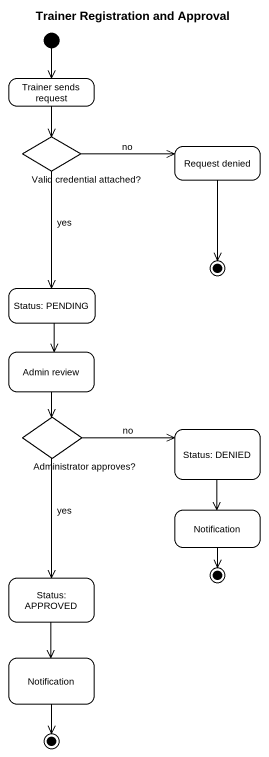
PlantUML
@startuml
title Trainer Registration and Approval
hide empty description
state "Trainer sends request" as Trainer_sends_request
state "Valid credential attached?" as Valid_credential_attached <<choice>>
state "Request denied" as Request_denied
state final1 <<end>>
state "Status: PENDING" as Status_PENDING
state "Admin review" as Admin_review
state "Administrator approves?" as Administrator_approves <<choice>>
state "Status: DENIED" as Status_DENIED
state Notification
state "Status: APPROVED" as Status_APPROVED
state final2 <<end>>
state "Notification" as Notification_2
state final3 <<end>>
[*] --> Trainer_sends_request
Trainer_sends_request --> Valid_credential_attached
Valid_credential_attached -right-> Request_denied : no
Valid_credential_attached --> Status_PENDING : yes
Request_denied --> final1
Status_PENDING --> Admin_review
Admin_review --> Administrator_approves
Administrator_approves -right-> Status_DENIED : no
Administrator_approves --> Status_APPROVED : yes
Status_DENIED --> Notification
Notification --> final2
Status_APPROVED --> Notification_2
Notification_2 --> final3
@enduml
